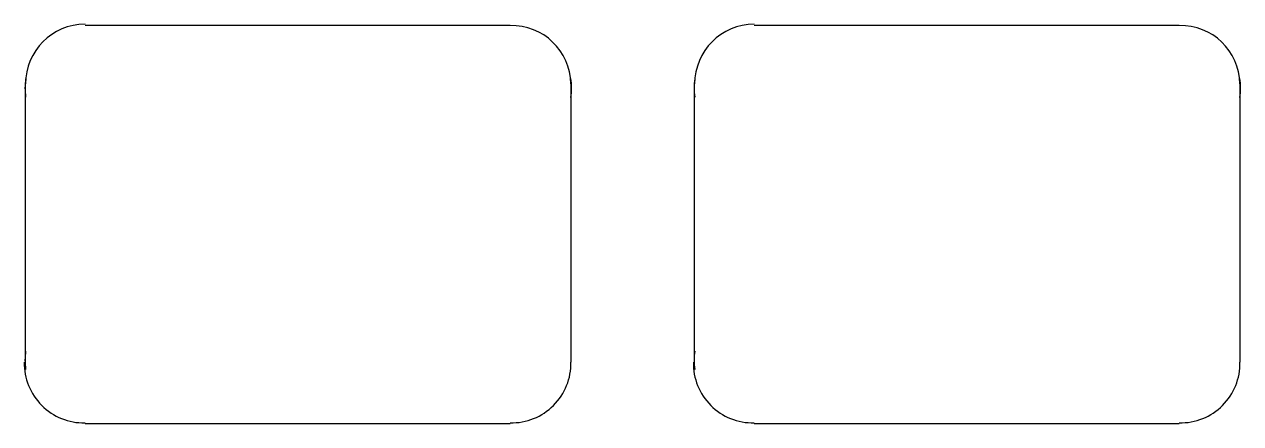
# Model space of a CAD drawing. Extents: x -0.55 to 0.56, y -0.37 to 0.
import ezdxf

# ---------------------------------------------------------------- set-up
doc = ezdxf.new("R2010")
doc.units = 0
doc.header["$MEASUREMENT"] = 0
doc.layers.get('0').update_dxf_attribs({"linetype": 'CONTINUOUS'})

msp = doc.modelspace()

# ---------------------------------------------------------------- linework, layer by layer
for p, q in [((-0.4971, -0.0019), (-0.1097, -0.0019)), ((0.1125, -0.0019), (0.4998, -0.0019)), ((-0.5512, -0.3091), (-0.5512, -0.0553)), ((-0.0545, -0.0553), (-0.0545, -0.3091)), ((0.0583, -0.3091), (0.0583, -0.0553)), ((0.555, -0.0553), (0.555, -0.3091)), ((-0.1097, -0.3652), (-0.4971, -0.3652)), ((0.4998, -0.3652), (0.1125, -0.3652))]:
    msp.add_line(p, q)
for centre, radius, start, end in [((-0.4971, -0.0553), 0.0542, 90, 180), ((-0.1086, -0.0564), 0.0542, 1.1877, 91.1874), ((0.1125, -0.0553), 0.0542, 90, 180), ((0.5009, -0.0564), 0.0542, 1.1877, 91.1874), ((-0.4948, -0.0592), 0.057, 171.6068, 188.3932), ((-0.1108, -0.0592), 0.057, 351.2436, 8.7564), ((0.1147, -0.0592), 0.057, 171.6068, 188.3932), ((0.4987, -0.0592), 0.057, 351.2436, 8.7564), ((-0.4948, -0.3073), 0.057, 171.6068, 188.3932), ((0.1147, -0.3073), 0.057, 171.6068, 188.3932), ((-0.4982, -0.3102), 0.0542, 178.8123, 271.1874), ((-0.1086, -0.3102), 0.0542, 268.8126, 1.1877), ((0.1113, -0.3102), 0.0542, 178.8123, 271.1874), ((0.5009, -0.3102), 0.0542, 268.8126, 1.1877)]:
    msp.add_arc(centre, radius, start, end)

doc.saveas('drawing.dxf')
